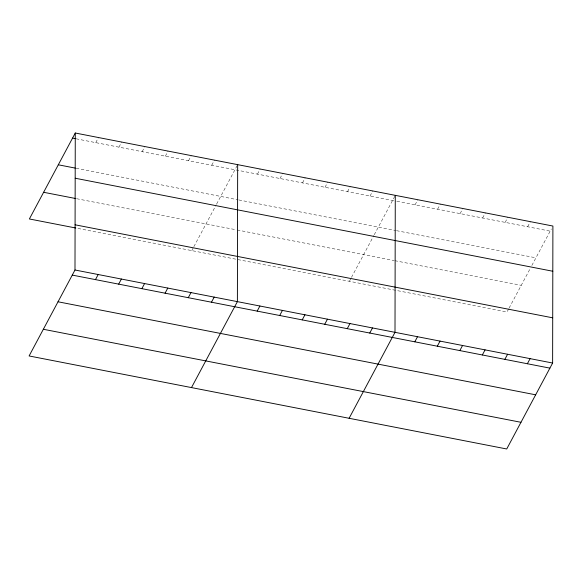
<?xml version="1.0" encoding="UTF-8"?>
<svg xmlns="http://www.w3.org/2000/svg" width="582" height="582" viewBox="0 0 582 582"><rect width="100%" height="100%" fill="white"/><g stroke="black" fill="none" stroke-linecap="round" stroke-linejoin="round"><path stroke-width="0.44" stroke-dasharray="2.91 2.18" d="M95.754 142.634L98.474 137.534M118.954 147.151L121.674 142.052M142.146 151.669L144.874 146.569M165.346 156.187L168.067 151.087M188.546 160.705L191.267 155.605M211.746 165.223L214.467 160.13M191.769 250.595L193.45 247.459M193.864 246.673L216.213 204.828M216.62 204.064L237.281 165.375M257.462 174.127L260.183 169.035M279.978 178.514L282.699 173.414M302.495 182.901L305.215 177.801M325.011 187.288L327.731 182.188M347.527 191.674L350.248 186.575M370.043 196.054L372.764 190.961M349.389 281.295L351.062 278.16M351.484 277.374L373.833 235.521M374.241 234.764L394.894 196.076M415.075 204.828L417.803 199.728M437.599 209.214L440.319 204.115M460.115 213.601L462.836 208.502M482.631 217.988L485.352 212.888M505.147 222.368L507.868 217.275M527.663 226.754L530.384 221.662M508.683 308.86L507.009 311.996L76.671 228.18M509.104 308.074L530.224 268.513M531.853 265.457L551.343 228.959M76.118 138.807L396.029 201.117M396.895 201.285L550.179 231.141M76.147 168.271L238.016 199.801M238.882 199.968L395.636 230.501M396.502 230.668L535.935 257.826M76.642 198.717L236.328 229.817M237.194 229.985L393.949 260.518M394.814 260.685L521.254 285.318"/><path stroke-width="0.87" d="M74.991 270.004L75.274 133.016L552.9 226.042L552.624 363.03L506.726 448.984L29.1 355.958L74.991 270.004L552.624 363.03M237.667 164.648L237.391 301.636L191.493 387.583M395.28 195.348L395.003 332.329L349.113 418.283M75.274 133.016L29.376 218.97L75.776 228.006M95.47 279.622L98.191 274.522M118.67 284.14L121.391 279.04M141.87 288.657L144.591 283.558M165.07 293.175L167.791 288.075M188.27 297.693L190.991 292.593M211.47 302.211L214.191 297.111M257.179 311.115L259.907 306.016M279.702 315.502L282.423 310.402M302.218 319.889L304.939 314.789M324.734 324.276L327.455 319.176M347.25 328.655L349.971 323.563M369.766 333.042L372.487 327.95M414.799 341.816L417.52 336.716M437.315 346.203L440.036 341.103M459.831 350.59L462.552 345.49M482.347 354.969L485.068 349.877M504.863 359.356L507.584 354.263M527.379 363.743L530.1 358.65M72.554 138.116L75.231 138.632M58.302 164.793L75.26 168.096M75.18 178.223L552.805 271.248M43.628 192.286L75.747 198.542M75.085 224.798L552.711 317.823M72.27 275.097L549.895 368.13M58.025 301.782L535.651 394.814M43.344 329.274L520.97 422.299"/></g></svg>
